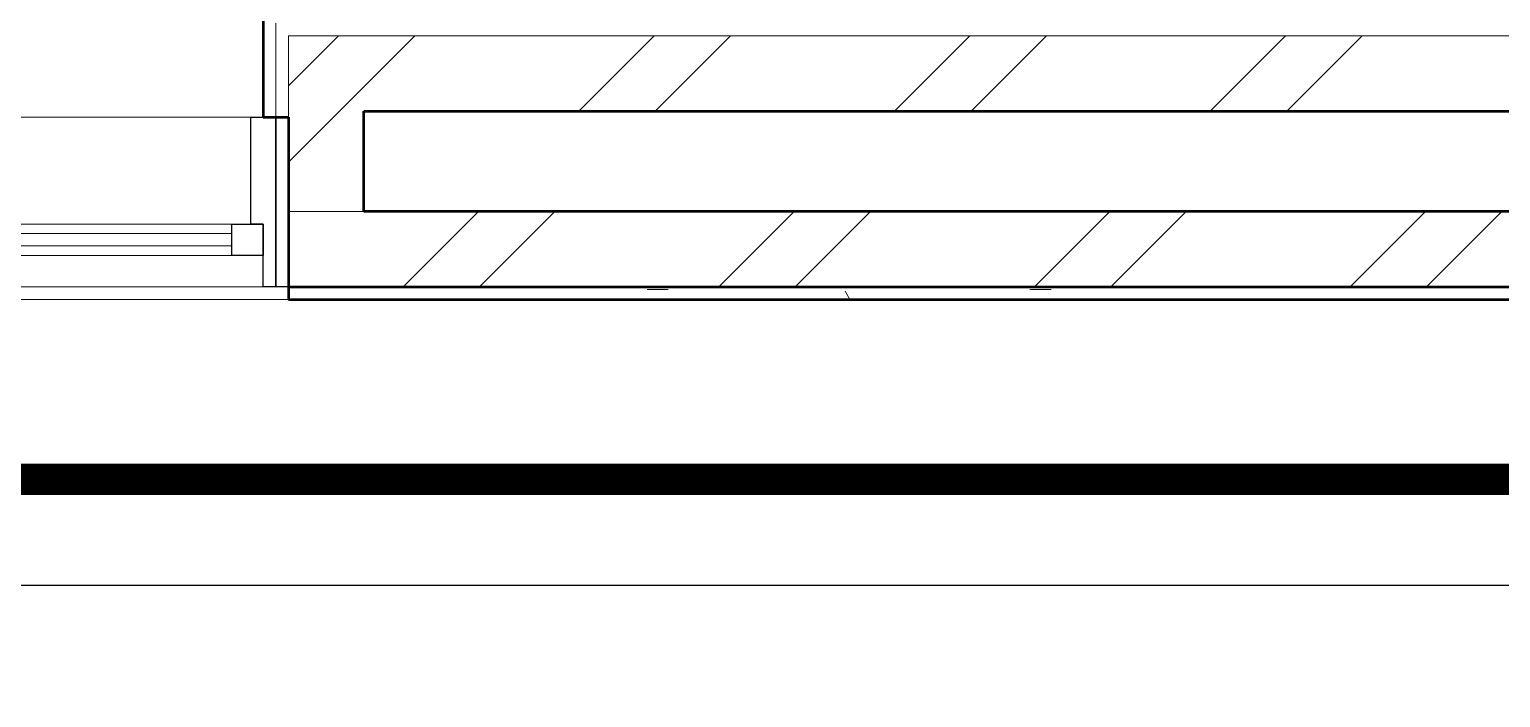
# Model space of a CAD drawing. Header units: millimetres. Extents: x -9358 to 257996, y -67499 to 9117.
# Drawn here: x 47988 to 50331, y -853 to 212 of the extents above; entities that cross this region are included whole.
import ezdxf

# ---------------------------------------------------------------- set-up
doc = ezdxf.new("R2010")
doc.units = ezdxf.units.MM
doc.header["$LTSCALE"] = 1000
for name, color, linetype, lineweight in [('A-WAL-CLD', 8, 'Continuous', 9), ('A-WAL-CMU', 8, 'Continuous', 50), ('A-WAL-LOW-30', 8, 'Continuous', 18), ('A-WAL-PAT-1', 8, 'Continuous', 9), ('A-WIN', 8, 'Continuous', 9), ('A-WIN-1', 8, 'Continuous', 25), ('A-WIN-2', 8, 'Continuous', 18)]:
    doc.layers.add(name, color=color, linetype=linetype, lineweight=lineweight)
for name, color, linetype in [('CCTVNET', 6, 'Continuous'), ('F POINT AGN', 7, 'Continuous'), ('Route - rack1', 7, 'Continuous')]:
    doc.layers.add(name, color=color, linetype=linetype)
pattern_1 = [(45, (0, 0), (-251.4472, 251.4472), []), (45, (0, 381), (-251.4472, 251.4472), [])]

# ---------------------------------------------------------------- blocks, each defined once
blk = doc.blocks.new('Sliding_Window_Double - 3200 x 2700-2663071-01-Ground Floor Furniture Plan')
at = {"layer": 'A-WIN'}
for p, q in [((-1436.3, 89.4), (1643.7, 89.4)), ((1613.7, -80.6), (909.1, -80.6)), ((909.1, -130.6), (1613.7, -130.6)), ((1663.7, -180.6), (909.1, -180.6))]:
    blk.add_line(p, q, dxfattribs=at)
at = {"layer": 'A-WIN-1'}
for p, q in [((1643.7, 89.4), (1663.7, 89.4)), ((1643.7, -80.6), (1643.7, 89.4)), ((1683.7, 89.4), (1683.7, -180.6)), ((1683.7, -180.6), (1683.7, 89.4)), ((1613.7, -130.6), (1613.7, -80.6)), ((1613.7, -80.6), (1663.7, -80.6)), ((1663.7, -80.6), (1643.7, -80.6)), ((1663.7, -180.6), (1663.7, -80.6)), ((1663.7, -80.6), (1663.7, -130.6)), ((1663.7, -130.6), (1613.7, -130.6)), ((1683.7, -180.6), (1663.7, -180.6)), ((1703.7, -180.6), (1683.7, -180.6))]:
    blk.add_line(p, q, dxfattribs=at)
at = {"layer": 'A-WIN-2'}
for p, q in [((909.1, -95.6), (1613.7, -95.6)), ((1613.7, -115.6), (909.1, -115.6)), ((1613.7, -95.6), (1613.7, -115.6))]:
    blk.add_line(p, q, dxfattribs=at)
blk = doc.blocks.new('G')
at = {"layer": 'A-WAL-PAT-1'}
h = blk.add_hatch(dxfattribs=at)
h.set_pattern_fill('FP_1', color=256, style=0, pattern_type=2)
h.set_pattern_definition(pattern_1)
h.paths.add_polyline_path([(48400, 70), (48520, 70), (48520, 350), (48400, 350), (48400, 220)], flags=0)
h = blk.add_hatch(dxfattribs=at)
h.set_pattern_fill('FP_1', color=256, style=0, pattern_type=2)
h.set_pattern_definition(pattern_1)
h.paths.add_polyline_path([(50550, 230), (50550, 350), (48520, 350), (48520, 230), (50272.7, 230)], flags=0)
h = blk.add_hatch(dxfattribs=at)
h.set_pattern_fill('FP_1', color=256, style=0, pattern_type=2)
h.set_pattern_definition(pattern_1)
h.paths.add_polyline_path([(50550, -50), (50550, 70), (48400, 70), (48400, -50), (50272.7, -50)], flags=0)
h = blk.add_hatch(dxfattribs=at)
h.set_pattern_fill('FP_2', color=256, style=0, pattern_type=2)
h.set_pattern_definition([(0, (0, 0), (812.8, 203.2), [33.528, -576.072, 33.528, -576.072, -3251.2]), (0, (0, 0), (812.8, 203.2), [-1219.2, 33.528, -1185.672, 33.528, -576.072, -1422.4]), (0, (0, 0), (812.8, 203.2), [-3048, 33.528, -372.872, 33.528, -982.472]), (120, (304.8, 101.6), (-582.3764, 602.30545), [33.528, -576.072, 33.528, -576.072, -3251.2]), (120, (304.8, 101.6), (-582.3764, 602.30545), [-1219.2, 33.528, -1185.672, 33.528, -576.072, -1422.4]), (120, (304.8, 101.6), (-582.3764, 602.30545), [-3048, 33.528, -372.872, 33.528, -982.472]), (240, (406.4, 508), (-230.4236, -805.50545), [33.528, -576.072, 33.528, -576.072, -3251.2]), (240, (406.4, 508), (-230.4236, -805.50545), [-1219.2, 33.528, -1185.672, 33.528, -576.072, -1422.4]), (240, (406.4, 508), (-230.4236, -805.50545), [-3048, 33.528, -372.872, 33.528, -982.472])])
h.paths.add_polyline_path([(45200, -70), (45200, -50), (45140, -50), (45140, -70)], flags=0)
h.paths.add_polyline_path([(48400, -70), (50550, -70), (50550, -50), (48400, -50)], flags=0)
at = {"layer": 'A-WAL-CLD'}
for p, q in [((48380, 370), (48380, 220)), ((48400, 350), (50550, 350)), ((48400, 350), (48400, 220)), ((48520, 70), (48400, 70))]:
    blk.add_line(p, q, dxfattribs=at)
at = {"layer": 'A-WAL-CMU'}
for p, q in [((48360, 390), (48360, 220)), ((48360, 220), (48400, 220)), ((48400, 220), (48400, -70)), ((48520, 230), (50550, 230)), ((48520, 70), (48520, 230)), ((50550, 70), (48520, 70)), ((48400, -50), (50550, -50)), ((48400, -70), (50530, -70))]:
    blk.add_line(p, q, dxfattribs=at)
at = {"layer": 'A-WAL-LOW-30'}
blk.add_line((48400, -70), (45200, -70), dxfattribs=at)
at = {"layer": 'A-WIN'}
blk.add_blockref('Sliding_Window_Double - 3200 x 2700-2663071-01-Ground Floor Furniture Plan', (46696.3, 130.6), dxfattribs=at)
blk = doc.blocks.new('RACK1 - ROUTE')
at = {"layer": 'F POINT AGN', "color": 1, "const_width": 50}
blk.add_lwpolyline([(43298, -19427), (43298, -13613), (45115, -13613), (45115, -16057), (50135, -16057), (50135, -13306), (43489, -13306), (43489, -7772), (50187, -7772), (50187, -5039), (48109, -5039), (48109, -4392), (50556, -4392), (50556, -505), (46216, -505), (46216, -4352), (44232, -4352), (44232, -7128), (40761, -7128)], dxfattribs=at)

msp = doc.modelspace()

# ---------------------------------------------------------------- block references
msp.add_blockref('G', (0, -148.1))

# ---------------------------------------------------------------- next in the draw order: linework, layer by layer
at = {"layer": 'CCTVNET', "color": 3}
msp.add_lwpolyline([(51457.6, -166.6), (51457.6, -674.1), (47890, -674.1), (47890, -7919.1), (42480.6, -7919.1), (42459.5, -12365.3)], dxfattribs=at)

# ---------------------------------------------------------------- next in the draw order: block references
at = {"layer": 'Route - rack1', "color": 1}
msp.add_blockref('RACK1 - ROUTE', (0, 0), dxfattribs=at)

doc.saveas('drawing.dxf')
